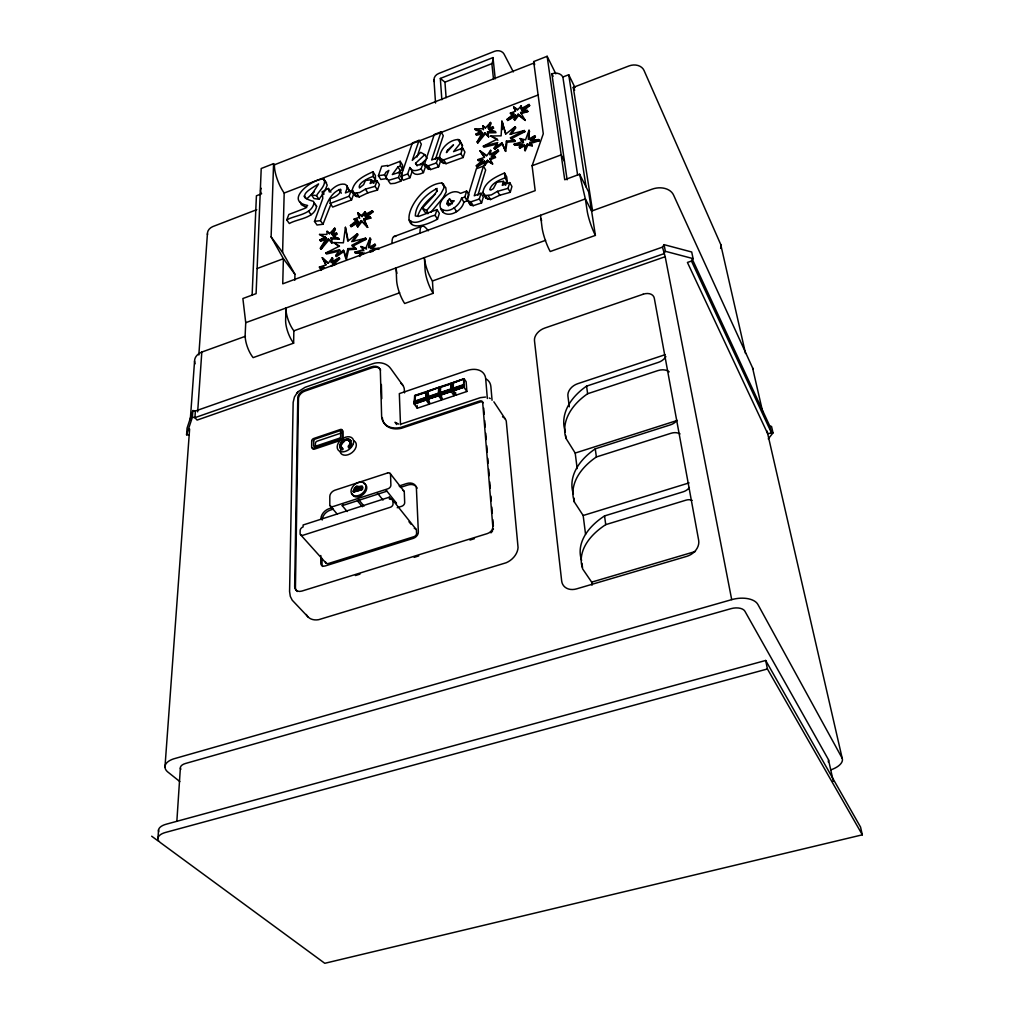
<?xml version="1.0" encoding="UTF-8"?>
<svg xmlns="http://www.w3.org/2000/svg" width="1014" height="1014" viewBox="0 0 1014 1014"><rect width="100%" height="100%" fill="white"/><g stroke="black" fill="none" stroke-linecap="round" stroke-linejoin="round"><path stroke-width="1.5" d="M320.804 555.52L320.766 563.214A5.133 3.65 -41.7 0 0 325.304 565.926L413.205 538.383A5.919 4.322 -38.9 0 0 418.351 531.97L416.424 488.697A10.533 7.516 -37.9 0 0 406.576 483.577L399.136 485.985M322.046 558.461L322.034 564.608A5.133 3.65 -41.7 0 0 322.629 566.484M315.405 446.312L315.43 443.245A1.99 1.331 -38.8 0 1 317.205 441.141L340.729 433.206A1.825 1.242 -38.2 0 1 341.148 433.117M294.833 280.206L294.947 274.3L282.602 252.423L284.186 193.04A21.155 6.743 68.1 0 1 274.401 164.813L273.577 163.647L261.219 168.501L256.098 293.642L242.878 298.522L245.73 322.68L245.173 334.835A16.972 6.363 69.5 0 0 253.132 357.625L293.616 343.163L293.857 330.817A16.997 5.894 69.5 0 1 285.948 309.701L285.91 308.041M285.948 309.701L285.618 320.196A17.099 5.983 69.7 0 0 293.616 343.163M294.947 274.3L283.388 258.709L271.118 236.87L273.577 163.647M252.118 295.239L256.415 195.791L261.65 193.763M334.683 228.163L331.717 233.993L332.427 235.007L335.381 229.189L334.683 228.163L329.639 233.588L327.091 231.306L326.926 234.449L319.524 234.449L325.95 237.846L319.524 234.449M505.834 133.772L501.892 121.16L501.131 135.838L490.852 136.015L497.912 140.224M502.107 129.602L502.488 122.263M463.728 384.8L463.778 387.285L453.296 390.834L452.941 388.717L463.613 385.079L464.108 378.716L453.043 382.481L452.751 390.859L455.768 395.245L466.871 391.493L466.148 381.758L464.108 378.716M463.613 385.079L463.766 379.033L453.347 382.57L453.157 388.616L453.347 382.57M176.854 821.239L180.365 768.004M197.667 411.861L201.811 352.061L245.426 336.28M198.833 354.963L207.426 233.651M662.484 247.124L195.385 411.012L194.916 417.667L197.096 420.088L665.197 256.719L662.484 247.124L664.069 244.653L691.7 252.004L693.094 258.621L691.472 261.054L687.429 262.449L767.674 433.637L773.023 432.889L768.27 438.872M164.965 767.066L189.618 429.023M190.302 419.543L194.561 361.098M189.06 435.209L186.576 434.765L192.394 417.21L192.875 410.556L195.385 411.012M451.002 391.607L450.647 389.49L451.002 391.607L440.355 395.207L440.013 393.09L450.85 389.389L451.268 383.723L440.482 386.942L440.228 392.988L440.482 386.942M451.395 383.038L451.103 391.417L454.12 395.79L442.865 399.592L439.823 395.232L440.177 386.841L451.395 383.038L453.461 386.055M186.576 434.765L187.07 428.123L192.875 410.556M157.969 837.944L158.564 829.769M450.85 389.389L451.053 383.355M439.011 387.234L438.644 395.637L427.325 399.453L427.769 391.062L439.011 387.234L440.406 389.237M427.325 399.453L430.405 403.787L441.686 399.985L438.314 395.485L438.2 393.698L438.542 395.815L427.629 399.085L427.54 397.311L438.416 393.609L438.669 387.551L428.073 391.163L427.756 397.209L428.073 391.163M528.978 138.956L529.042 130.261L528.256 139.362L534.809 135.787L535.392 136.903L532.096 140.135M428.871 400.048L429.099 404.231L417.248 408.224L414.13 403.914L414.65 395.511L426.463 391.493L425.931 400.086L414.675 403.889L414.346 401.772L425.804 397.868L426.336 392.19L414.954 395.612L414.587 401.671L414.954 395.612M425.804 397.868L426.121 391.822M356.434 487.988L354.951 491.004L354.342 490.269C355.597 486.441 356.396 486.809 355.432 490.155L353.379 490.814L353.747 492.322L356.814 490.966L355.838 489.154L356.751 486.403L354.33 488.038L353.569 490.523L354.178 491.258L354.418 489.965M484.147 164.344L487.417 160.288L488.038 161.378L484.768 165.434L484.565 161.099L476.288 165.814L476.91 166.904L485.186 162.189L484.565 161.099M484.768 165.434L485.186 162.189M348.208 240.66L345.419 227.301L343.378 242.815L333.758 242.561L339.069 246.44M360.54 488.495C361.504 486.365 362.454 490.484 361.39 487.519M493.298 59.801L491.853 63.629L444.956 82.159L440.329 78.446L492.981 57.583L493.311 58.812M507.013 142.226L505.644 151.365L505.035 150.262L506.417 141.123L514.719 140.376L515.315 141.478L507.013 142.226L506.417 141.123M353.138 491.575L355.914 490.637L355.838 489.154M459.621 140.173L459.95 143.722L453.55 151.644L462.688 148.145L464.919 152.024L463.119 157.512L446.071 163.672L442.421 162.595L439.556 157.081C440.748 148.145 449.025 140.059 458.036 139.488L459.621 140.173L462.485 145.661L460.964 149.869M369.349 247.378L370.68 239.139L369.983 238.1L368.437 247.708L374.888 244.209L375.586 245.249L372.201 248.519M504.516 172.988L505.035 177.868C499.192 180.112 491.625 183.116 489.724 189.656L490.776 190.1L493.349 188.642L496.797 182.228L503.464 181.341L502.298 185.347L509.725 182.583L511.931 186.513L510.245 192.292L499.737 195.246L490.51 199.568L485.959 198.275L482.918 192.356C484.527 181.861 495.909 176.816 504.516 172.988L506.708 176.918L507.241 181.798L502.906 183.521M360.642 488.545L358.867 489.673L358.804 488.203L359.919 489.635L360.845 489.331L357.143 488.064L356.649 490.092L357.625 491.017L358.804 490.003L357.422 489.509L359.476 490.421L360.845 489.331M356.636 487.189C358.893 485.934 359.298 488.114 358.221 487.176M521.513 108.916L521.323 105.697L520.727 108.853L529.067 104.455L529.65 105.57L522.641 111.426L522.058 110.323L529.067 104.455M490.675 154.407L490.649 150.3L489.762 154.812L497.963 150.009L498.571 151.111L492.943 156.308M328.422 188.452L329.309 192.001C333.264 187.729 338.727 183.179 344.937 184.269L346.725 185.537L347.333 187.641L345.406 192.913L351.072 190.759L353.531 194.447L351.554 199.91L332.693 207.071L330.196 203.421L330.196 198.731C334.582 197.312 339.829 194.929 341.059 190.036L340.514 189.225C328.016 193.585 324.974 209.936 320.449 220.621L322.984 224.259L317.027 225.019L314.479 221.394L322.769 198.49L322.338 191.773L328.422 188.452L330.906 192.115M427.376 165.738L427.604 168.578L430.633 169.566L438.656 166.816L440.444 161.34L438.162 157.512L431.66 159.997L441.039 131.858L434.296 134.469L424.803 163.191L427.604 168.578M348.55 249.672L346.446 259.292L345.723 258.278L347.84 248.645L355.673 248.215L356.383 249.241L348.55 249.672L347.84 248.645M314.682 203.979L316.596 206.336C314.492 218.568 297.824 218.568 289.332 223.511L286.747 219.924L288.851 214.461L305.151 208.238L307.622 205.462C282.893 200.835 313.706 177.526 324.074 179.199L327.218 185.118L324.505 191.659M323.77 192.673L319.017 199.276L313.985 198.541L311.475 194.916L318.586 183.978C308.864 189.821 295.758 196.792 313.44 201.317L314.074 202.711C311.944 214.955 295.264 214.955 286.747 219.924M373 171.772L373.127 176.398C368.602 177.944 357.448 183.166 359.45 187.983L363.608 184.637L365.42 180.53L371.466 179.693L370.135 183.483L377.005 180.86L379.413 184.586L377.5 190.049L367.841 192.863L359.248 196.97L355.242 195.74L352.226 190.125C354.33 180.353 364.748 175.498 373 171.772L375.395 175.498L375.522 180.124L371.517 181.76M365.129 214.981L365.686 212.775L365.002 211.736L364.165 215.057L372.353 210.747L373.038 211.787L365.953 217.693L365.268 216.666L372.353 210.747M514.161 119.348L518.141 114.176L518.724 115.279L514.757 120.451L514.161 119.348L515.315 114.886L507.063 119.36L507.659 120.463L515.898 115.989L515.315 114.886M332.06 262.271L332.985 258.709L332.275 257.695L331.02 262.449L339.132 257.708L339.842 258.735L332.96 265.06M510.245 192.292L508.039 188.351L509.725 182.583M481.574 202.901L483.323 197.134L481.067 193.243L474.26 195.778L483.437 166.119L476.377 168.768L467.099 199.061L469.951 204.6L473.17 205.703L481.574 202.901L479.305 199.023L481.067 193.243M477.898 195.208L485.655 170.01L483.437 166.119M467.112 200.835L468.937 194.942L466.655 191.076L460.521 193.37C454.031 188.769 445.412 194.663 441.711 200.404A13.005 8.074 -31.9 0 0 440.038 206.007C442.56 221.115 461.788 212.788 463.842 202.052L467.112 200.835L464.818 196.982L466.655 191.076M357.955 487.785L357.397 490.979M358.031 490.256L358.563 488.533L357.143 488.064M357.891 222.979L351.123 226.642L350.426 225.602L358.55 221.217L357.067 225.894L357.765 226.921L358.5 224.588M449.481 198.871L451.154 200.696L454.234 200.823L449.975 204.663L447.136 204.169L447.554 201.14L449.481 198.871L452.371 203.789M361.035 488.076L360.401 487.886C361.618 483.741 364.647 490.231 360.908 489.99L360.135 486.289L360.87 487.785M360.908 489.99L361.871 488.976M356.649 490.092L358.196 489.255M359.273 490.358L360.274 487.05M430.963 212.141L443.143 197.705L446.211 191.925L445.843 187.831L441.889 182.989C413.826 184.256 386.664 245.882 437.503 219.189L439.341 213.422L436.996 209.606L418.49 216.489L415.309 215.919C415.613 203.915 426.97 193.56 437.097 188.452L436.514 191.773L433.029 196.615L422.356 208.136L424.727 211.926L427.921 213.713M353.747 492.322L353.379 490.814M417.629 216.248C420.607 207.173 427.769 199.973 435.183 194.257M437.503 219.189L435.133 215.374L436.996 209.606M360.135 486.289L358.804 488.203M358.969 489.09L359.653 488.19L358.196 486.352M438.656 166.816L436.362 162.988L438.162 157.512M463.119 157.512L460.876 153.646L462.688 148.145M435.424 159.375L443.283 135.699L441.039 131.858M417.008 157.005L421.342 144.153L419.061 140.35L412.368 142.936L400.86 176.512L403.23 180.277L409.986 177.703L412.191 171.29L409.846 167.5L407.641 173.926L400.86 176.512M419.061 140.35L412.28 160.364L420.721 152.366L424.777 154.622L427.071 158.438M388.387 180.885L390.441 183.737L394.839 183.319L400.872 181.164L402.279 177.07M398.489 172.773L400.289 170.669L402.735 169.731L402.533 165.067L400.188 161.289L387.513 166.157L387.817 165.434L381.682 166.321L378.399 175.701L380.795 179.44L386.879 178.591L384.496 174.852L385.941 172.253L388.844 170.377L386.004 177.133L386.968 179.465L389.452 180.086L398.502 177.399L400.391 171.936L401.962 174.446M412.191 171.29C414.384 176.056 419.796 174.37 423.434 172.595L425.322 167.107L423.015 163.292L417.324 165.371L415.55 163.317L424.777 154.622M409.846 167.5C412.052 172.279 417.476 170.567 421.114 168.793L423.015 163.292M257.125 268.52L283.388 258.709L282.741 283.819L535.177 190.645L532.096 165.751L543.276 133.797L533.668 61.588L547.142 56.29L555.824 73.832M352.783 192.052L354.418 193.091L359.602 192.559L365.408 189.149L375.079 186.323L377.005 180.86M330.196 203.421L349.095 196.222L351.072 190.759M528.624 134.114L529.625 131.376M529.042 130.261L525.531 139.869L520.131 138.563L523.439 142.619L520.131 138.563M322.984 224.259L330.741 204.663M464.818 196.982L461.547 198.199C459.279 205.842 448.454 214.562 440.913 208.58M366.536 249.165L365.839 248.138L369.983 238.1M369.502 242.004L370.68 239.139M527.774 145.179L532.249 145.839L531.653 144.723L527.179 144.077L527.774 145.179L525.138 150.985L524.453 144.584L519.282 147.03L519.89 148.133L525.049 145.686M524.542 149.869L527.179 144.077M489.166 127.739L491.131 123.543L490.523 122.453L487.911 128.043L492.956 127.016L493.552 128.106L489.711 130.565L489.103 129.475L492.956 127.016M360.312 489.255L362.087 488.228L362.175 486.289L362.467 487.519M357.435 488.368L356.446 489.901M477.125 141.935L484.692 132.72L485.3 133.81L477.746 143.025L477.125 141.935L482.436 132.428L475.832 134.203L476.441 135.293L481.726 133.873M477.746 143.025L480.015 138.956M361.909 487.24L362.771 487.037M320.373 248.253L328.295 238.81L329.005 239.824L321.096 249.267L320.373 248.253L326.204 238.404L319.866 240.001L320.576 241.015L325.659 239.735M321.096 249.267L324.011 244.349M494.11 148.196L501.879 142.847L502.475 143.937L494.731 149.286L494.11 148.196L497.671 142.594L483.31 146.155L483.919 147.245L496.847 144.051M494.731 149.286L497.57 144.812M306.773 198.871L314.391 191.709M664.069 244.653L665.361 251.295L663.764 253.754L194.916 417.667L192.394 417.21M361.998 488.266L361.009 488.634L359.324 486.555M335.697 255.617L343.442 250.281L344.152 251.295L336.42 256.631L335.697 255.617L339.538 249.837L340.248 250.864M511.348 134.178L515.784 127.815L515.188 126.712L505.644 134.114L501.892 121.16M515.188 126.712L509.852 134.342L524.352 130.527L524.935 131.643L510.841 138.918M490.649 150.3L486.91 155.624L479.964 150.706L484.375 157.347M353.189 241.509L358.056 234.779L357.359 233.752L351.681 241.611L365.585 238.189L366.282 239.215L352.441 246.339L356.383 249.241M332.275 257.695L328.283 263.184L322.237 257.67L325.887 264.92L319.372 267.088L320.107 268.102L323.859 268.254M311.475 194.916L316.507 195.639C319.195 190.683 326.432 185.41 324.074 179.199M297.216 392.748L294.453 396.981L293.16 402.381L289.573 591.53L290.296 596.346L292.197 600.161L308.281 617.184M357.067 225.894L361.25 220.583L367.613 227.351L361.25 220.583M357.765 226.921L361.947 221.61M451.8 202.699L449.886 204.967L447.554 201.14M400.188 161.289L400.391 165.966L397.932 166.904L392.329 174.573L400.391 171.936M521.323 105.697L517.913 109.563L513.616 106.939L515.492 111.21L510.346 113.137L510.942 114.24L513.376 114.43M361.466 215.69L357.676 212.725L362.15 216.717L361.466 215.69L365.002 211.736M363.037 215.741L365.686 212.775M428.187 213.041L426.615 210.506L440.811 193.877L443.904 188.097L443.536 184.003M490.523 122.453L485.655 127.751L482.727 125.723L483.45 129.767M298.205 391.683L305.151 387.272L372.67 363.76C378.983 361.453 386.993 362.974 390.897 368.779L402.976 385.51M333.365 231.357L335.381 229.189M297.039 392.925L298.293 391.581M519.282 147.03L522.311 143.849L514.073 144.203L514.668 145.306L521.538 145.015M519.89 148.133L521.906 146.016M360.059 256.491L359.349 255.452L362.467 252.207L354.723 252.245L355.432 253.272L363.164 253.247M534.809 135.787L530.411 140.097L538.764 139.577L539.347 140.692L530.461 143.544L529.878 142.429L538.764 139.577M374.888 244.209L370.376 248.582L378.235 248.392L378.932 249.431M420.164 164.94L425.918 159.515M497.963 150.009L491.207 156.257L495.009 156.422L495.618 157.512L490.434 159.642L489.813 158.539L495.009 156.422M339.132 257.708L332.237 264.046L335.786 264.375L330.741 266.403M476.288 165.814L483.133 159.642L477.771 159.68L478.393 160.77L482.411 160.744M476.91 166.904L479.191 164.851M320.906 270.408L324.379 267.29L319.372 267.088M507.063 119.36L514.009 113.416L510.346 113.137M507.659 120.463L511.119 117.497M350.426 225.602L357.46 219.594L354.063 219.151L354.761 220.177L357.017 220.482M351.123 226.642L353.468 224.639M357.359 233.752L347.764 241.18L345.419 227.301M508.039 188.351L497.506 191.329L491.308 194.929L485.592 195.499L483.703 194.384M333.416 236.579L337.244 234.133L336.534 233.119L332.706 235.552L339.12 239.114L331.717 238.962L331.008 237.948L338.41 238.1M475.832 134.203L481.257 130.983L474.958 128.993L475.566 130.084L480.611 131.681M319.866 240.001L325.228 236.82M320.576 241.015L323.263 239.431M495.833 152.708L498.571 151.111M530.157 139.755L535.392 136.903M524.099 108.498L529.65 105.57M368.944 213.941L373.038 211.787M524.352 130.527L510.245 137.815L514.719 140.376M365.585 238.189L351.731 245.312L355.673 248.215M483.31 146.155L497.316 139.121L490.852 136.015M338.714 251.206L326.495 254.007L325.773 252.993L339.513 246.136L333.758 242.561M359.349 255.452L364.394 253.082M274.401 164.813L534.327 62.893L533.668 61.588M567.118 179.82L551.87 73.819A8.518 6.87 -11 0 1 562.871 77.013L568.727 74.744L574.976 87.546M284.186 193.04L538.447 94.86M592.531 210.671L573.278 87.381L628.921 65.961A11.978 9.519 -15.4 0 1 644.029 70.448L720.713 244.425L745.531 353.48M256.745 209.67L212.661 226.642A12.067 8.809 6.1 0 0 207.502 234.716M436.362 162.988L428.326 165.764L425.297 164.762M460.876 153.646L443.79 159.832L440.152 158.767M532.096 165.751L561.173 154.876L564.43 161.175M435.133 215.374C427.186 216.02 416.805 226.959 409.162 220.038M479.305 199.023L470.889 201.837L467.657 200.734M393.888 236.566L421.71 226.274M762.705 411.988L752.578 367.854L673.537 195.005A17.048 12.574 -13.2 0 0 652.103 189.174L591.606 211.064L585.344 198.909L540.525 215.285L542.034 227.364A17.922 3.422 70.7 0 0 550.209 251.523L595.395 235.387L588.627 191.9L579.602 174.243L564.722 179.744L547.142 56.29M354.063 219.151L359.045 217.326L359.742 218.365M245.73 322.68L540.525 215.285M293.857 330.817L399.681 292.78M396.132 267.886L396.601 280.016A17.453 4.905 70.2 0 0 404.675 303.503L433.168 293.325L432.446 280.992L545.646 240.305M477.771 159.68L484.515 157.36L479.964 150.706M415.157 395.98L426.336 392.19M428.276 391.531L438.669 387.551M440.697 387.323L451.268 383.723M453.55 382.95L463.766 379.033M414.371 401.291L425.601 397.501M427.54 396.829L438.2 393.229M440.025 392.608L450.647 389.021M452.941 388.235L463.411 384.699M414.346 401.772L425.588 397.97L425.931 400.086M427.54 397.311L438.441 394.04M440.013 393.09L450.888 389.832M452.941 388.717L463.423 385.168L463.778 387.285M414.434 403.547L425.69 399.744M427.629 399.085L438.314 395.485M440.127 394.864L450.774 391.265M453.055 390.491L463.55 386.942M414.13 403.914L426.019 399.896L429.099 404.231M439.823 395.232L451.103 391.417M452.751 390.859L463.892 387.094L466.871 391.493M342.478 449.278L342.466 448.099A5.007 3.41 -38.3 0 1 342.2 442.687A5.007 3.41 -38.3 0 1 348.613 440.545A5.007 3.41 -38.3 0 1 348.423 446.109L348.791 447.719L350.502 447.149L350.147 445.539A6.477 4.411 -38.3 0 0 349.247 439.265A6.477 4.411 -38.3 0 0 341.541 441.838A6.477 4.411 -38.3 0 0 340.742 448.67L340.755 449.848L342.833 449.709L342.821 448.53A5.007 3.41 -38.3 0 1 341.325 446.325M348.436 447.288L350.16 446.705M320.107 268.102L322.706 267.24M665.26 354.647L577.676 383.71A11.775 8.467 -30.7 0 0 567.916 396.005L569.298 406.829M565.33 431.888L564.088 426.805A71.157 45.858 -9.2 0 1 586.574 386.119L658.39 362.366A10.748 7.706 -27.5 0 0 665.881 356.649M577.181 468.607L575.192 453.055L566.002 438.378L565.013 434.372A71.436 45.782 -9.1 0 1 587.626 393.736L657.871 370.604A12.903 9.392 -27.7 0 1 669.189 371.846M359.932 487.303L360.743 487.037M353.569 490.523L354.342 490.269M332.174 507.672L329.195 508.635A9.329 6.515 -40.4 0 0 320.944 518.61M347.168 511.538L342.225 505.669L386.942 491.194L396.487 503.185M333.378 509.091L330.412 510.055A9.316 6.515 -40.4 0 0 322.173 520.03M400.289 487.455L407.717 485.047A10.52 7.516 -37.9 0 1 416.108 486.479M389.389 497.177L303.123 524.986L303.097 526.95A3.334 2.307 -41.3 0 0 300.144 530.525L300.106 533.351A3.587 2.484 -41.3 0 0 303.224 535.189L390.352 507.266A3.067 2.18 -38.7 0 0 393.026 503.983L392.938 501.005A3.777 2.687 -38.6 0 0 389.452 499.142L389.389 497.177L391.353 499.636M397.222 507.71L401.721 506.265A3.397 2.434 -38.4 0 0 404.687 502.614L404.282 492.107A3.207 2.282 -38.1 0 0 403.078 490.484M575.192 453.055L677.175 420.468M573.392 494.033A75.188 46.226 -8.9 0 1 595.256 448.834L670.571 424.803A10.115 7.529 -27.7 0 0 676.921 420.417M585.56 534.34L583.164 515.505L574.368 502.006L573.202 497.113A75.492 46.124 -8.9 0 1 596.384 456.972L671.002 433.282A11.331 8.556 -27.8 0 1 680.052 433.929M520.575 112.529L527.305 110.437L527.888 111.553L521.158 113.631L520.575 112.529L525.29 120.425L518.724 115.279M355.42 575.546L359.945 574.139M414.181 557.345L418.706 555.938M469.926 540.069L474.451 538.675M514.073 144.203L522.856 141.516M378.235 248.392L369.666 251.041L370.363 252.068L373.228 251.193M583.164 515.505L689.102 482.892M514.668 145.306L517.596 144.419M581.618 560.4A77.736 45.351 -8.6 0 1 604.534 515.923L683.195 491.803A9.861 7.618 -28 0 0 689.406 487.519M592.049 585.192L591.669 582.137L582.67 568.943L581.491 564.139A78.078 45.224 -8.5 0 1 605.738 524.644L685.996 500.156A8.67 6.794 -28 0 1 692.144 500.384M363.684 218.935L370.173 217.009L370.858 218.048L364.368 219.975L363.684 218.935L366.929 226.312M591.669 582.137L695.439 551.464M354.723 252.245L363.177 249.761M831.036 769.803A19.938 9.303 -9.7 0 0 842.203 758.295L757.914 604.496A21.205 11.56 -9.7 0 0 731.702 599.642L173.609 758.878A20.483 9.975 1.1 0 0 167.462 771.717L179.833 781.579M862.331 834.826L767.421 668.974L165.612 832.418A16.338 7.415 0.7 0 0 160.389 842.609L324.784 963.3L862.331 834.826L860.544 827.082L765.684 660.469L166.195 824.217A16.287 7.453 0.8 0 0 158.716 831.721M520.6 132.783L524.935 131.643M362.112 240.242L366.282 239.215M325.773 252.993L339.538 249.837M491.029 128.626L493.552 128.106M331.717 233.993L336.534 233.119M401.252 424.004L480.497 397.627L485.554 397.057M378.399 175.701L384.496 174.852M314.479 221.394L320.449 220.621M536.571 140.857L539.347 140.692M474.958 128.993L482.841 128.677M487.506 131.795L495.402 131.617L495.998 132.707L488.114 132.885L487.506 131.795L488.609 136.89L488.114 132.885M522.058 110.323L527.305 110.437M525.265 111.489L527.888 111.553M365.268 216.666L370.173 217.009M368.412 217.871L370.858 218.048M361.466 486.213L362.175 486.289M398.705 424.08L395.016 422.255L396.689 424.511M692.08 258.722L769.803 426.07L771.527 426.463L773.023 432.889M520.727 139.666L523.427 140.325M665.361 251.295L693.094 258.621M365.306 248.76L360.895 246.516L365.839 248.138M489.103 129.475L495.402 131.617M306.697 207.655L301.259 204.6L300.296 202.116M334.848 237.213L339.12 239.114M326.546 182.85L322.959 178.641M489.255 397.995L490.269 398.54M487.417 160.288L492.652 163.951L488.038 161.378M422.356 208.136L426.615 210.506M513.616 106.939L517.419 110.019M485.288 128.17L482.727 125.723M480.585 151.796L486.365 155.89M151.669 836.208L158.311 841.088M518.141 114.176L525.29 120.425M329.499 233.854L327.091 231.306M322.237 257.67L328.004 263.272M484.692 132.72L488 135.787M485.3 133.81L488.609 136.89M300.499 534.644L325.849 562.909M330.26 505.961L337.028 513.895M328.295 238.81L331.819 243.221L331.717 238.962M357.422 500.815L362.315 506.721M358.272 499.154L364.013 506.113M356.091 490.446L356.7 491.194M354.951 489.344L355.559 490.079M355.914 490.637L356.522 491.372M356.446 486.365L357.055 487.1M358.474 489.293L359.476 490.421M356.041 487.126L356.649 487.861M357.955 490.016L358.563 490.763M356.586 489.863L357.625 491.017M356.206 490.218L356.814 490.966M361.39 488.127L361.998 488.875M360.033 487.797L361.149 489.23M357.815 486.34L358.918 487.569M357.612 486.441L359.222 488.33M359.995 489.344L360.604 490.092M357.435 486.593L358.639 487.911M356.751 486.403L357.562 487.316M361.478 487.835L362.087 488.571M361.453 487.988L362.061 488.735M340.755 449.848L341.097 449.113A6.477 4.411 -38.3 0 1 342.719 441.458A6.477 4.411 -38.3 0 1 350.882 440.684M377.259 492.88L383.026 500.054M348.423 446.109L348.791 447.719M350.147 445.539L350.489 445.97A6.477 4.411 -38.3 0 0 351.376 444.043M392.431 499.674L415.943 529.169M408.997 521.754L410.962 524.213M390.111 473.424L403.838 490.979M529.878 142.429L531.653 144.723M530.461 143.544L532.249 145.839M271.118 236.87L282.602 252.423M426.463 391.493L428.58 394.484M360.895 246.516L363.887 250.788M331.819 243.221L331.008 237.948M308.56 211.127L311.108 214.753M303.959 196.082L305.645 198.49M314.074 202.711L316.596 206.336M316.507 195.639L319.017 199.276M322.338 191.773L323.998 194.206M338.891 189.504L341.363 193.18M349.095 196.222L351.554 199.91M346.725 185.537L349.779 191.329L347.333 187.641M493.869 401.798L505.276 419.01M352.226 190.125L356.865 196.792M356.801 193.268L359.248 196.97M365.408 189.149L367.841 192.863M371.466 179.693L373.874 183.407M375.079 186.323L377.5 190.049M373.127 176.398L375.522 180.124M398.502 177.399L400.872 181.164M400.391 165.966L402.735 169.731M397.932 166.904L400.289 170.669M407.641 173.926L409.986 177.703M415.55 163.317L417.096 165.84M435.728 188.832L437.275 191.38M421.114 168.793L423.434 172.595M446.87 203.307L448.429 205.867M454.209 207.794L456.541 211.634M428.326 165.764L430.633 169.566M426.526 165.574L428.833 169.389M441.889 182.989L443.435 185.537M461.547 198.199L463.842 202.052M441.635 159.692L443.917 163.533M439.556 157.081L442.421 162.595M470.889 201.837L473.17 205.703M468.975 201.621L471.269 205.487M443.79 159.832L446.071 163.672M482.918 192.356L485.959 198.275M488.254 195.677L490.51 199.568M485.592 195.499L487.848 199.39M460.255 141.795L462.485 145.661M458.036 139.488L459.519 142.061M497.506 191.329L499.737 195.246M503.464 181.341L505.669 185.27M505.035 177.868L507.241 181.798M513.312 71.893L504.047 54.059A7.225 5.957 -7.8 0 0 494.591 51.296L438.758 73.464A8.201 6.692 -3.9 0 0 434.347 81.64M489.813 158.539L492.652 163.951M322.959 258.684L326.001 264.73M551.87 73.819L553.112 76.316M573.278 87.381L574.672 90.233M691.472 261.054L771.299 432.496L769.803 426.07M514.199 108.054L515.454 110.894M364.368 219.975L367.613 227.351M502.475 143.937L505.644 151.365M501.879 142.847L505.035 150.262M469.951 204.6L469.393 202.927M442.383 209.835L443.257 212.408M358.373 213.751L359.4 217.211M357.676 212.725L359.045 217.326M354.672 193.813L355.242 195.74M410.746 220.938L411.57 223.802M344.532 252.638L346.446 259.292M343.442 250.281L345.723 258.278M579.602 174.243L585.344 198.909L587.195 211.013A18.062 2.941 70.9 0 0 595.395 235.387M767.078 431.064L842.203 758.295M720.713 244.425L720.929 245.375A11.902 8.429 -14.1 0 1 720.599 248.43M828.514 759.93L833.318 781.388M765.684 660.469L767.421 668.974M665.197 256.719L731.702 599.642M568.727 74.744L586.054 186.868M562.871 77.013L577.638 175.156M586.574 386.119L587.626 393.736M595.256 448.834L596.384 456.972M604.534 515.923L605.738 524.644M581.973 563.252L582.492 567.51M573.873 498.013L574.368 502.006M565.635 435.348L566.002 438.378M492.981 57.583L495.25 78.813M491.853 63.629L493.501 79.117M424.41 257.581L425.081 269.711A17.542 4.626 70.3 0 0 433.168 293.325M492.069 400.277L490.877 386.6A19.114 13.321 -34 0 0 486.505 379.211M487.354 398.502L485.681 378.704A19.228 13.321 -34 0 0 467.01 370.554L399.326 393.622L400.505 424.752M483.678 408.059L484.185 414.346M484.705 420.633L485.224 426.919M485.744 433.206L486.251 439.493M486.771 445.78L487.29 452.067M487.81 458.353L488.19 463.068M488.71 469.355L489.23 475.642M489.737 481.929L490.256 488.216M490.903 496.087L491.296 500.802M491.803 507.089L492.322 513.376M492.842 519.662L493.362 525.949M444.956 82.159L446.109 97.686M440.329 78.446L441.851 99.74M455.578 392.456L455.768 395.245M433.979 79.929L435.538 103.022M453.841 391.619L454.12 395.79M453.169 389.059L453.296 390.834M441.445 395.802L441.686 399.985M440.253 393.419L440.355 395.207M427.781 397.653L427.87 399.427M417.109 405.435L417.248 408.224M414.599 402.102L414.675 403.889M404.548 392.887L404.244 388.565A18.417 12.46 -36.3 0 0 400.695 383.178M381.365 384.471L381.771 398.641M180.809 769.347A10.698 5.209 1 0 1 185.499 763.479L730.993 608.666A11.255 6.122 -9.5 0 1 744.897 611.214L828.286 759.347A10.153 4.74 -9.6 0 1 828.197 761.844M752.578 367.854A16.452 10.698 -12.6 0 1 752.844 369.096M195.068 363.823A16.769 11.281 4.3 0 1 201.811 352.061M396.892 273.362A17.352 4.829 70 0 1 396.259 269.559M432.446 280.992A17.441 4.55 70.2 0 1 424.562 259.254M420.075 233.131A24.97 6.426 70 0 1 428.263 230.799M392.038 243.474A24.843 6.832 69.9 0 1 395.764 236.49M541.603 220.798A17.808 3.372 70.7 0 1 541.146 218.809M534.632 64.782A22.181 3.562 70.1 0 1 534.327 62.893M261.194 193.028A8.125 6.147 4.8 0 1 261.257 188.312M502.526 416.805A12.396 8.847 -34 0 1 506.265 421.114L518.053 547.497A16.211 12.307 -36.6 0 1 506.163 562.757L318.713 619.668A17.884 12.878 -43.1 0 1 306.266 614.471M297.52 591.492A8.353 5.932 -42.9 0 1 295.442 587.36L298.484 398.489A7.009 4.588 -38.1 0 1 304.745 391.151L372.087 367.752A9.734 6.477 -36.2 0 1 380.656 370.11M493.4 528.902A6.414 4.804 -36.6 0 1 493.197 529.612M492.525 531.019A6.414 4.804 -36.6 0 1 492.056 531.678M491.511 532.299A6.414 4.804 -36.6 0 1 490.903 532.87M483.133 402.773A3.131 2.205 -34 0 0 480.218 401.962L401.341 428.326A23.766 16.287 -36.2 0 1 382.303 417.553M312.489 448.125A2.193 1.47 -39 0 0 314.416 449.151L341.3 440.114A2.053 1.394 -38.2 0 0 343.112 437.934L343.074 431.52A2.167 1.458 -38.1 0 0 341.376 430.456M353.987 440.811A9.215 6.299 -38.3 0 1 352.124 452.523A9.215 6.299 -38.3 0 1 340.134 451.978M363.62 483.336A8.353 5.843 -39 0 1 363.304 494.325A8.353 5.843 -39 0 1 351.972 493.425M416.691 487.265A10.52 7.516 -37.9 0 1 417.134 488.152M414.282 528.433A3.688 2.687 -38.8 0 1 416.45 530.499L416.577 533.44A2.991 2.18 -38.9 0 1 413.978 536.672L328.523 563.48A3.498 2.484 -41.6 0 1 325.431 561.629M342.225 505.669A14.614 10.279 -39.6 0 1 342.821 504.604M386.207 490.548A16.49 11.674 -39 0 1 386.942 491.194M393.115 501.081A16.325 11.661 -39.1 0 1 395.752 502.526M348.955 440.989A5.007 3.41 -38.3 0 1 348.778 446.54M341.604 444.728A5.007 3.41 -38.3 0 1 344 441.787M313.656 441.077L313.618 445.678A1.584 1.065 -38.9 0 0 314.999 446.413L339.056 438.327A1.8 1.217 -38.2 0 0 340.653 436.426L340.615 431.863A1.838 1.242 -38.2 0 0 338.98 431.026L315.417 438.973A1.99 1.331 -38.8 0 0 313.656 441.077M311.704 440.913L311.653 447.123A2.193 1.47 -39 0 0 313.58 448.137L340.476 439.1A2.066 1.394 -38.2 0 0 342.301 436.92L342.25 430.494A2.167 1.458 -38.1 0 0 340.311 429.505L313.757 438.479A2.307 1.546 -38.9 0 0 311.704 440.913M297.786 397.615L294.668 586.536A8.366 5.932 -42.9 0 0 301.918 591.061L487.341 533.579A6.414 4.804 -36.6 0 0 492.829 526.621L482.664 402.419A3.143 2.205 -34 0 0 479.597 401.024L400.669 427.439A23.778 16.287 -36.2 0 1 381.632 416.665L380.351 370.959A9.747 6.477 -36.2 0 0 371.428 366.853L304.048 390.276A7.022 4.588 -38.1 0 0 297.786 397.615M353.354 443.612L352.504 445.59A9.24 6.287 -38.3 0 1 345.292 451.407A9.24 6.287 -38.3 0 1 338.207 450.089L337.421 448.619A9.24 6.287 -38.3 0 1 345.559 437.199A9.24 6.287 -38.3 0 1 353.354 443.612M447.44 150.326L446.413 152.582L453.499 144.863L447.44 150.326M643.142 294.237L544.733 328.067A12.257 8.48 -31 0 0 534.479 340.704L561.667 580.984A14.5 11.42 -34.7 0 0 576.56 588.881L686.681 556.382A14.83 11.826 -28.8 0 0 698.659 540.247L654.296 298.205A10.52 7.313 -27.6 0 0 643.142 294.237M387.551 472.993L334.95 490.193A5.83 4.043 -39.7 0 0 329.803 496.416L329.803 504.592A3.866 2.687 -40 0 0 333.238 506.506L387.868 488.811A3.435 2.434 -38.3 0 0 390.884 485.123L390.542 474.565A3.257 2.282 -38 0 0 387.551 472.993M357.815 495.719A8.366 5.843 -39 0 0 365.243 484.109A8.366 5.843 -39 0 0 352.365 487.151A8.366 5.843 -39 0 0 357.815 495.719"/></g></svg>
